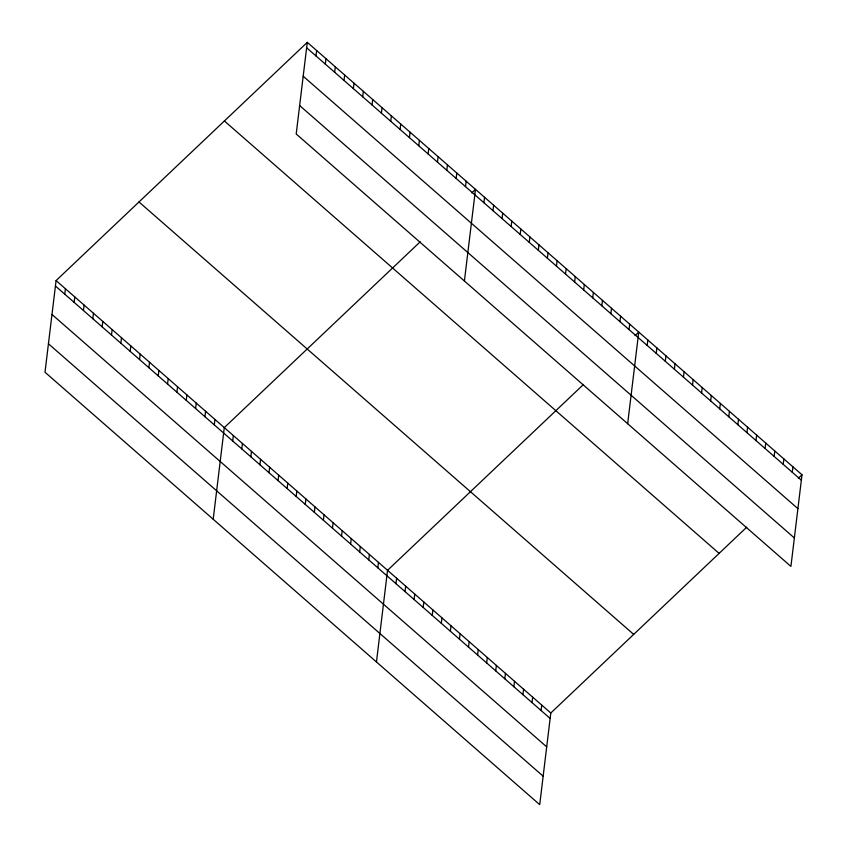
<?xml version="1.0" encoding="UTF-8"?>
<svg xmlns="http://www.w3.org/2000/svg" width="847" height="847" viewBox="0 0 847 847"><rect width="100%" height="100%" fill="white"/><g stroke="black" fill="none" stroke-linecap="round" stroke-linejoin="round"><path stroke-width="1.27" d="M307.292 42.35L296.196 133.985L790.918 566.41L802.003 474.775L307.292 42.35L56.082 280.59L44.997 372.225L539.708 804.65L550.804 713.015L746.736 527.183M64.774 294.184L65.431 288.763M74.123 302.347L74.769 296.926M83.461 310.521L84.118 305.1M92.81 318.684L93.466 313.263M102.148 326.857L102.805 321.437M111.497 335.02L112.153 329.599M120.846 343.194L121.502 337.773M130.184 351.357L130.84 345.936M139.533 359.53L140.189 354.099M148.871 367.693L149.527 362.272M158.22 375.867L158.876 370.435M167.568 384.03L168.225 378.609M176.907 392.193L177.563 386.772M186.255 400.366L186.912 394.946M195.593 408.529L196.25 403.108M204.942 416.703L205.599 411.282M214.291 424.866L214.947 419.445M213.2 519.253L224.286 427.619L420.228 241.787M232.703 440.969L233.359 435.538M241.776 448.889L242.433 443.468M250.839 456.819L251.495 451.398M259.913 464.749L260.569 459.328M315.973 55.944L316.63 50.513M268.986 472.679L269.642 467.258M325.322 64.107L325.979 58.687M278.049 480.598L278.705 475.178M334.66 72.281L335.317 66.849M287.122 488.528L287.779 483.108M344.009 80.444L344.665 75.023M296.196 496.458L296.842 491.038M353.358 88.607L354.014 83.186M305.259 504.389L305.915 498.968M362.696 96.78L363.352 91.36M314.332 512.319L314.989 506.898M372.045 104.943L372.701 99.523M323.395 520.238L324.052 514.817M381.394 113.117L382.05 107.696M332.469 528.168L333.125 522.747M390.732 121.28L391.388 115.859M341.542 536.098L342.199 530.677M400.08 129.453L400.737 124.033M350.605 544.028L351.261 538.607M409.419 137.616L410.075 132.196M359.679 551.958L360.335 546.527M418.767 145.79L419.424 140.369M368.752 559.878L369.408 554.457M377.815 567.808L378.471 562.387M428.116 153.953L428.773 148.532M376.46 661.952L387.545 570.317L583.488 384.485M437.454 162.126L438.111 156.706M395.962 583.668L396.618 578.247M446.803 170.289L447.46 164.869M405.025 591.587L405.681 586.166M456.141 178.463L456.798 173.042M414.098 599.517L414.755 594.096M465.49 186.626L466.146 181.205M423.172 607.447L423.828 602.026M464.4 281.013L475.495 189.368L471.811 192.872M432.235 615.377L432.891 609.956M483.902 202.719L484.558 197.298M441.308 623.307L441.965 617.876M492.975 210.649L493.632 205.228M450.382 631.227L451.038 625.806M502.049 218.579L502.705 213.158M459.445 639.157L460.101 633.736M511.112 226.509L511.768 221.088M468.518 647.087L469.174 641.666M520.185 234.428L520.841 229.008M477.592 655.017L478.248 649.596M529.259 242.358L529.915 236.938M486.654 662.936L487.311 657.516M538.321 250.289L538.978 244.868M495.728 670.866L496.384 665.446M547.395 258.219L548.051 252.798M504.801 678.796L505.458 673.376M556.468 266.149L557.125 260.728M513.864 686.726L514.521 681.306M565.531 274.068L566.188 268.647M522.938 694.656L523.594 689.225M574.605 281.998L575.261 276.577M532.011 702.576L532.657 697.155M583.668 289.928L584.324 284.507M541.074 710.506L541.731 705.085M592.741 297.858L593.398 292.437M601.815 305.788L602.471 300.357M610.878 313.708L611.534 308.287M619.951 321.638L620.607 316.217M629.025 329.568L629.681 324.147M627.659 423.712L638.744 332.077L635.059 335.571M647.161 345.417L647.817 339.996M656.234 353.347L656.891 347.926M665.297 361.277L665.954 355.856M674.371 369.207L675.027 363.787M683.444 377.137L684.101 371.706M692.507 385.057L693.164 379.636M701.581 392.987L702.237 387.566M710.654 400.917L711.311 395.496M719.717 408.847L720.374 403.426M728.791 416.766L729.447 411.346M737.864 424.696L738.52 419.276M746.927 432.626L747.583 427.206M756 440.556L756.657 435.136M765.074 448.487L765.73 443.055M774.137 456.406L774.793 450.985M783.21 464.336L783.867 458.915M792.284 472.266L792.93 466.845M798.319 478.269L802.003 474.775M306.635 47.771L801.347 480.196M303.184 76.219L797.906 508.645M299.637 105.536L794.359 537.961M224.391 120.973L719.103 553.387M138.982 201.967L633.694 634.392M56.082 280.59L550.804 713.015M55.426 286.011L550.148 718.436M51.985 314.47L546.707 746.885M48.438 343.776L543.16 776.201"/></g></svg>
